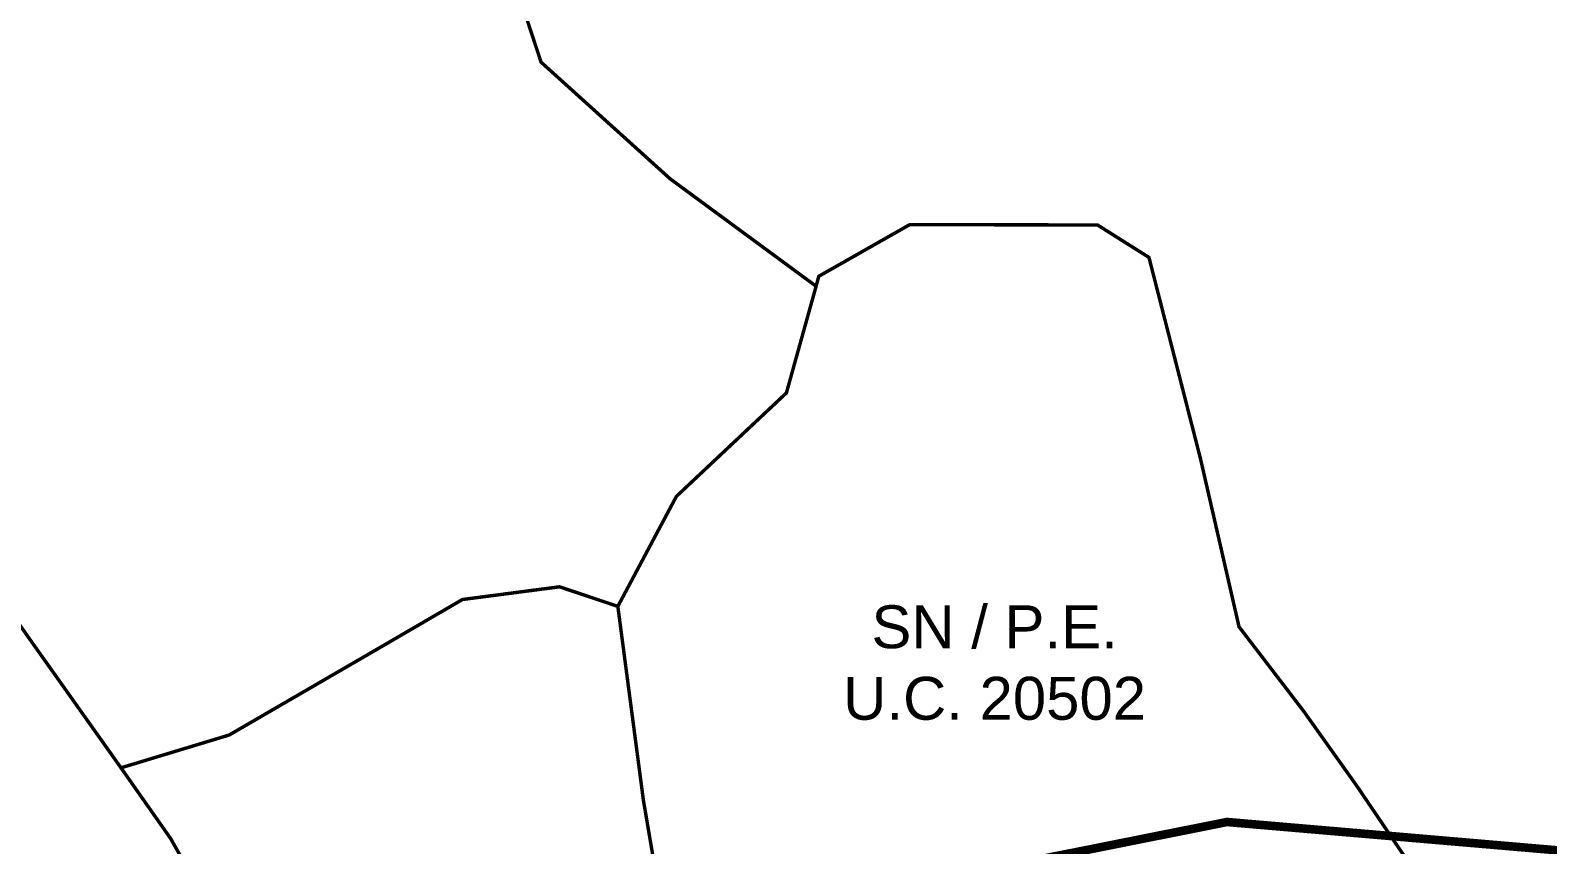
# Model space of a CAD drawing. Header units: metres. Extents: x 561401 to 594056, y 8460144 to 8508504.
# Drawn here: x 586421 to 586509.5, y 8502337.7 to 8502385.1 of the extents above; entities that cross this region are included whole.
import ezdxf

# ---------------------------------------------------------------- set-up
doc = ezdxf.new("R2010")
doc.units = ezdxf.units.M
for name, color, linetype in [('1.1. DERECHO DE VIA', 230, 'Continuous'), ('1.2. AFECTADOS BASE GRAFICA GORE', 76, 'Continuous'), ('1.2. AFECTADOS BASE GRAFICA SUNARP', 150, 'Continuous'), ('1.2. BASE GRAFICA SUNARP', 150, 'Continuous'), ('1.3 ETIQUETA P.E. Y U.C.', 1, 'Continuous')]:
    doc.layers.add(name, color=color, linetype=linetype)
doc.styles.add('Arial', font='arial.ttf', dxfattribs={"height": 1})

msp = doc.modelspace()

# ---------------------------------------------------------------- linework, layer by layer
at = {"layer": '1.1. DERECHO DE VIA', "color": 230, "linetype": 'Continuous', "lineweight": 40, "ltscale": 0.2, "const_width": 0.5}
msp.add_lwpolyline([(586234.534, 8502504.382), (586232.271, 8502484.527), (586232.759, 8502464.549), (586235.99, 8502444.827), (586241.901, 8502425.738), (586250.124, 8502407.649), (586261.269, 8502390.884), (586274.358, 8502375.782), (586289.398, 8502362.624), (586306.105, 8502351.658), (586324.161, 8502343.094), (586343.206, 8502337.028), (586347.954, 8502335.657), (586360.343, 8502328.33), (586373.72, 8502324.546), (586390.218, 8502324.188), (586413.296, 8502320.562), (586433.095, 8502322.924), (586452.197, 8502328.829), (586471.191, 8502335.086), (586490.77, 8502338.988), (586510.049, 8502337.337)], dxfattribs=at)
at = {"layer": '1.2. AFECTADOS BASE GRAFICA GORE', "color": 64, "linetype": 'Continuous', "lineweight": -3, "const_width": 0.2}
msp.add_lwpolyline([(586455.248, 8502351.553), (586456.741, 8502340.236), (586458.761, 8502328.418), (586465.019, 8502329.648), (586477.85, 8502333.027), (586490.317, 8502335.647), (586503.049, 8502334.137), (586498.357, 8502341.066), (586495.24, 8502345.445), (586491.472, 8502350.364), (586489.221, 8502360.172), (586486.219, 8502371.889), (586483.218, 8502373.779), (586477.932, 8502373.789), (586472.268, 8502373.798), (586466.965, 8502370.789), (586466.809, 8502370.209), (586465.077, 8502363.991), (586458.662, 8502357.962), (586455.248, 8502351.553)], close=True, dxfattribs=at)
at = {"layer": '1.2. AFECTADOS BASE GRAFICA SUNARP', "color": 64, "linetype": 'Continuous', "lineweight": -3, "const_width": 0.2}
msp.add_lwpolyline([(586448.091, 8502391.385), (586450.771, 8502383.267), (586458.299, 8502376.468), (586466.809, 8502370.209), (586466.965, 8502370.789), (586472.268, 8502373.798), (586477.932, 8502373.789), (586483.218, 8502373.779), (586486.219, 8502371.889), (586489.221, 8502360.172), (586491.472, 8502350.364), (586495.24, 8502345.445), (586498.357, 8502341.066), (586503.049, 8502334.137), (586513.784, 8502330.538)], dxfattribs=at)
for points in [[(586353.397, 8502328.079), (586356.687, 8502327.209), (586376.312, 8502323.4), (586393.669, 8502319.211), (586408.602, 8502317.401), (586420.468, 8502319.93), (586437.388, 8502323.519), (586429.167, 8502338.026), (586426.273, 8502342.146), (586420.888, 8502349.734), (586413.739, 8502359.932), (586410.367, 8502367.11), (586409.278, 8502375.208), (586396.399, 8502371.669), (586386.974, 8502368.67), (586377.137, 8502365.66), (586367.712, 8502363.411), (586359.276, 8502363.431), (586357.883, 8502353.243), (586355.599, 8502342.295), (586353.397, 8502328.079)], [(586426.273, 8502342.146), (586429.167, 8502338.026), (586437.388, 8502323.519), (586451.802, 8502327.039), (586458.761, 8502328.418), (586456.741, 8502340.236), (586455.248, 8502351.553), (586451.851, 8502352.693), (586446.186, 8502351.953), (586441.651, 8502349.314), (586432.581, 8502344.055), (586426.273, 8502342.146)]]:
    msp.add_lwpolyline(points, close=True, dxfattribs=at)
at = {"layer": '1.2. BASE GRAFICA SUNARP', "color": 64, "linetype": 'Continuous', "lineweight": -3, "const_width": 0.2}
msp.add_lwpolyline([(586412.676, 8502395.794), (586419.082, 8502381.047), (586411.876, 8502376.928), (586410.647, 8502376.198), (586409.278, 8502375.208), (586410.367, 8502367.11), (586413.739, 8502359.932), (586420.888, 8502349.734), (586426.273, 8502342.146), (586432.581, 8502344.055), (586441.651, 8502349.314), (586446.186, 8502351.953), (586451.851, 8502352.693), (586455.248, 8502351.553), (586458.662, 8502357.962), (586465.077, 8502363.991), (586466.809, 8502370.209), (586458.299, 8502376.468), (586450.771, 8502383.267), (586448.091, 8502391.385)], dxfattribs=at)

# ---------------------------------------------------------------- texts
at = {"layer": '1.3 ETIQUETA P.E. Y U.C.', "color": 1, "insert": (586477.218, 8502348.263), "char_height": 2.5, "attachment_point": 5, "style": 'Arial'}
msp.add_mtext('SN / P.E.\\PU.C. 20502', dxfattribs=at)

doc.saveas('drawing.dxf')
